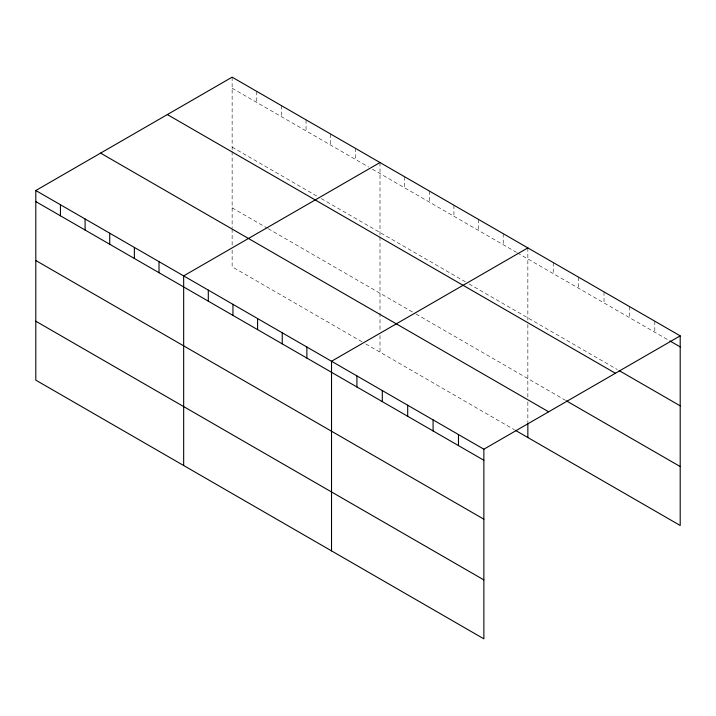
<?xml version="1.0" encoding="UTF-8"?>
<svg xmlns="http://www.w3.org/2000/svg" width="716" height="716" viewBox="0 0 716 716"><rect width="100%" height="100%" fill="white"/><g stroke="black" fill="none" stroke-linecap="round" stroke-linejoin="round"><path stroke-width="0.54" stroke-dasharray="3.58 2.69" d="M232.136 88.22L368.624 167.016M372.41 169.209L516.487 252.381M517.435 252.936L668.914 340.395M232.136 147.147L317.439 196.399M321.233 198.583L465.302 281.764M469.096 283.957L617.192 369.456M232.136 207.864L267.202 228.109M268.151 228.655L415.065 313.474M416.014 314.029L565.47 400.316M361.983 341.765L232.136 266.791L232.136 250.117M365.778 343.949L514.589 429.869M654.809 321.198L654.809 332.251M629.418 306.538L629.418 317.591M604.027 291.877L604.027 302.931M578.635 277.217L578.635 288.271M553.244 262.557L553.244 273.61M527.853 247.897L527.853 320.088M527.853 324.509L527.853 397.496M527.853 401.945L527.853 421.966M503.214 233.676L503.214 244.72M478.574 219.445L478.574 230.498M453.926 205.215L453.926 216.268M429.287 190.984L429.287 202.037M404.638 176.763L404.638 187.816M379.999 162.532L379.999 235.824M379.999 236.933L379.999 312.131M379.999 313.241L379.999 331.034M379.999 335.482L379.999 352.165M355.351 148.302L355.351 159.355M330.711 134.08L330.711 145.133M306.063 119.849L306.063 130.903M281.424 105.619L281.424 116.672M256.775 91.397L256.775 102.442M232.136 77.167L232.136 150.458M232.136 151.559L232.136 227.876M232.136 228.986L232.136 245.669"/><path stroke-width="1.07" d="M35.8 190.519L483.864 449.209L483.864 638.833L35.8 380.142L35.8 190.519L232.136 77.167L680.2 335.858L680.2 525.481L515.538 430.414M379.999 162.532L183.663 275.884L183.663 465.516M527.853 247.897L331.526 361.249L331.526 550.881M483.864 449.209L680.2 335.858M669.854 340.932L680.2 346.902M619.072 370.548L680.2 405.838M167.347 114.569L615.411 373.26M566.41 400.862L680.2 466.555M100.589 153.108L548.653 411.798M35.8 201.572L483.864 460.263M35.8 260.499L483.864 519.19M35.8 321.215L483.864 579.906M527.853 423.075L527.853 437.53M458.473 434.549L458.473 445.603M433.082 419.889L433.082 430.942M407.69 405.229L407.69 416.282M382.308 390.569L382.308 401.622M356.917 375.909L356.917 386.962M306.878 347.027L306.878 358.081M282.238 332.797L282.238 343.85M257.59 318.566L257.59 329.62M232.951 304.345L232.951 315.389M208.302 290.114L208.302 301.168M159.015 261.653L159.015 272.707M134.375 247.432L134.375 258.485M109.727 233.201L109.727 244.254M85.088 218.971L85.088 230.024M60.439 204.749L60.439 215.793"/></g></svg>
